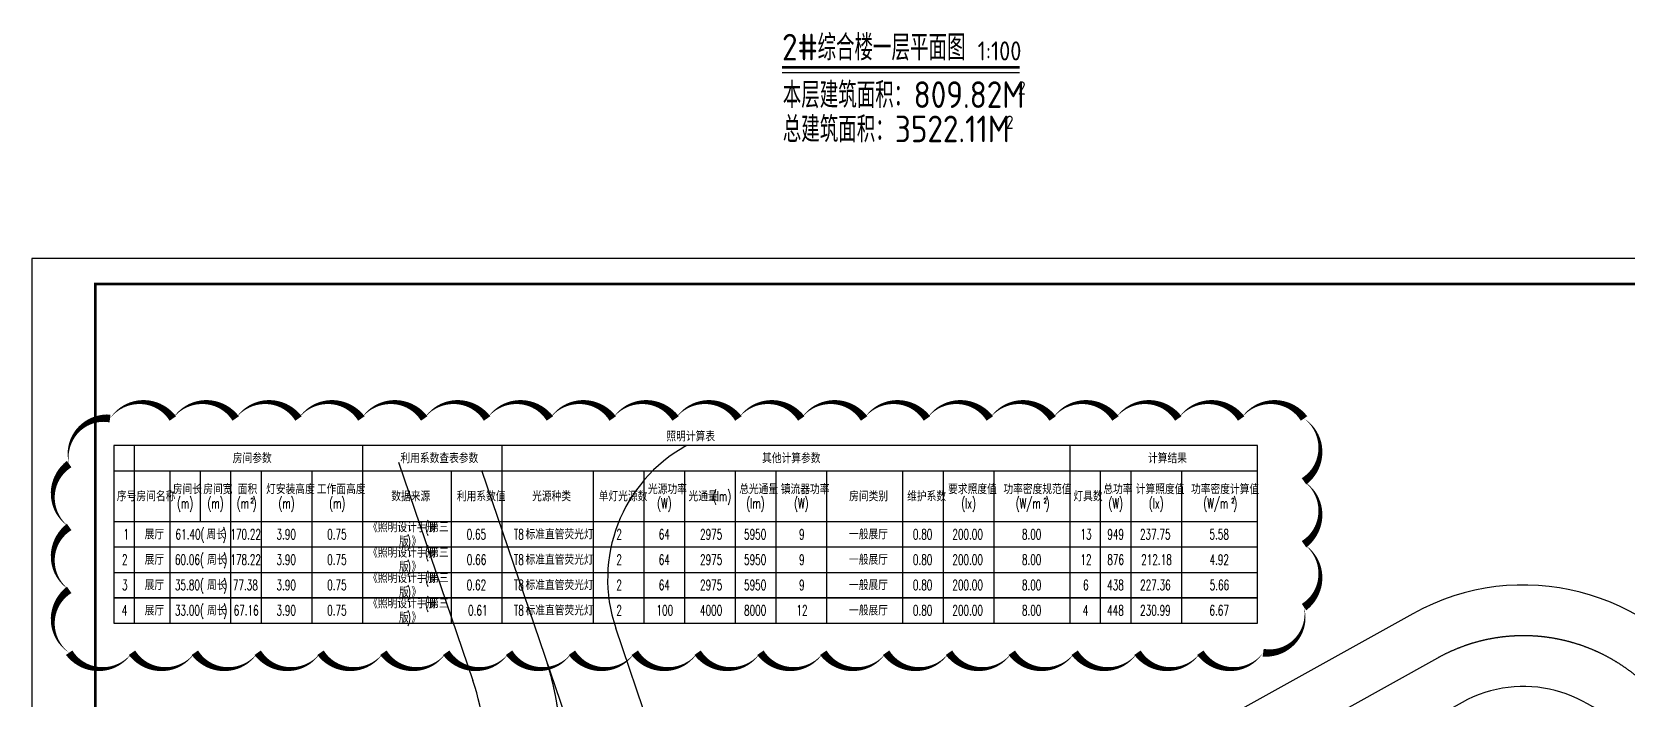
# Model space of a CAD drawing. Extents: x -9422388 to 15610651, y -1992469 to 953794.
# Drawn here: x -2997074 to -2934157, y -182733 to -156438 of the extents above; entities that cross this region are included whole.
import ezdxf

# ---------------------------------------------------------------- set-up
doc = ezdxf.new("R2010")
doc.units = 0
doc.header["$LTSCALE"] = 1000
doc.linetypes.add('DASH', pattern=[0.35, 0.25, -0.1])
for name, color, linetype in [('A-ANNO-IDEN', 3, 'Continuous'), ('PUB_TITLE', 4, 'Continuous'), ('S-批注', 6, 'Continuous'), ('TEL_TAB', 7, 'Continuous'), ('道路', 4, 'Continuous')]:
    doc.layers.add(name, color=color, linetype=linetype)
doc.styles.add('_TEL_DIM', font='SIMPLEX', dxfattribs={"width": 0.8, "height": 3.5, "bigfont": 'HZTXT'})
doc.styles.get("Standard").update_dxf_attribs({"font": 'gbenor.shx', "bigfont": 'gbcbig.shx'})

# ---------------------------------------------------------------- blocks, each defined once
blk = doc.blocks.new('A$C75680FEE')
at = {"layer": '道路', "color": 0, "linetype": 'Continuous'}
for p, q in [((76.877, 39.393), (76.931, 39.432)), ((65.686, 37.473), (69.575, 29.255)), ((106.114, 36.076), (90.114, 24.649)), ((120.239, 32.047), (118.365, 34.384)), ((76.749, 28.123), (74.941, 31.944)), ((73.493, 12.818), (114.241, 17.473)), ((63.489, 16.641), (62.97, 16.52))]:
    blk.add_line(p, q, dxfattribs=at)
at = {"layer": '道路', "color": 0, "linetype": 'DASH', "ltscale": 5}
for p, q in [((74.114, 26.677), (68.988, 37.509)), ((107.277, 34.448), (90.45, 22.431)), ((118.679, 30.796), (116.805, 33.132)), ((64.557, 13.81), (114.014, 19.46)), ((63.653, 13.599), (64.172, 13.72))]:
    blk.add_line(p, q, dxfattribs=at)
at = {"layer": '道路', "color": 0, "linetype": 'Continuous', "flags": 128}
blk.add_lwpolyline([(117.119, 29.544), (115.245, 31.881, 0.397913), (108.439, 32.821), (94.752, 23.046, 0.774175), (96.141, 19.432), (113.787, 21.447, 0.590353), (117.119, 29.544)], format="xyb", dxfattribs=at)
blk.add_lwpolyline([(73.493, 12.818), (64.336, 10.678)], dxfattribs=at)
at = {"layer": '道路', "color": 0, "linetype": 'Continuous'}
for centre, radius, start, end in [((80.364, 34.51), 6, 125.53299, 205.32708), ((111.345, 28.752), 9, 38.73998, 125.53299), ((113.22, 26.415), 9, 276.51754, 38.73998), ((61.44, 25.405), 9, 283.15611, 25.32708), ((84.884, 31.973), 9, 205.32708, 305.53299)]:
    blk.add_arc(centre, radius, start, end, dxfattribs=at)
at = {"layer": '道路', "color": 0, "linetype": 'DASH', "ltscale": 5}
for centre, radius, start, end in [((111.345, 28.752), 7, 38.73998, 125.53299), ((61.44, 25.405), 12, 283.15611, 25.32708), ((113.22, 26.415), 7, 276.51754, 38.73998), ((84.057, 31.383), 11, 205.32708, 305.53299)]:
    blk.add_arc(centre, radius, start, end, dxfattribs=at)
blk = doc.blocks.new('76867')
at = {"color": 8, "xscale": 1000, "yscale": 1000, "zscale": 1000, "rotation": 353.4824571599657}
blk.add_blockref('A$C75680FEE', (1294816.3, -191580), dxfattribs=at)

msp = doc.modelspace()

# ---------------------------------------------------------------- linework, layer by layer
at = {"layer": 'A-ANNO-IDEN', "color": 8, "const_width": 105}
msp.add_lwpolyline([(-2967486.54355, -157828.47131), (-2958120.41313, -157828.47131)], dxfattribs=at)
at = {"layer": 'A-ANNO-IDEN', "color": 8}
msp.add_lwpolyline([(-2967486.54355, -158038.47131), (-2958120.41313, -158038.47131)], dxfattribs=at)
at = {"layer": 'PUB_TITLE'}
msp.add_lwpolyline([(-2997074.25692, -224769.87898), (-2891974.25692, -224769.87898), (-2891974.25692, -165369.87898), (-2997074.25692, -165369.87898)], close=True, dxfattribs=at)
at = {"layer": 'PUB_TITLE', "const_width": 100}
msp.add_lwpolyline([(-2994574.25692, -223769.87898), (-2892974.25692, -223769.87898), (-2892974.25692, -166369.87898), (-2994574.25692, -166369.87898)], close=True, dxfattribs=at)
at = {"layer": 'S-批注', "color": 6}
msp.add_lwpolyline([(-2993126.14835, -180906.78914, 309.82828, 0, 0.52056705), (-2990647.52213, -180906.78914, 309.82828, 0, 0.52056705), (-2988168.89591, -180906.78914, 309.82828, 0, 0.52056705), (-2985690.26969, -180906.78914, 309.82828, 0, 0.52056705), (-2983211.64348, -180906.78914, 309.82828, 0, 0.52056705), (-2980733.01726, -180906.78914, 309.82828, 0, 0.52056705), (-2978254.39104, -180906.78914, 309.82828, 0, 0.52056705), (-2975775.76482, -180906.78914, 309.82828, 0, 0.52056705), (-2973297.1386, -180906.78914, 309.82828, 0, 0.52056705), (-2970818.51239, -180906.78914, 309.82828, 0, 0.52056705), (-2968339.88617, -180906.78914, 309.82828, 0, 0.52056705), (-2965861.25995, -180906.78914, 309.82828, 0, 0.52056705), (-2963382.63373, -180906.78914, 309.82828, 0, 0.52056705), (-2960904.00751, -180906.78914, 309.82828, 0, 0.52056705), (-2958425.3813, -180906.78914, 309.82828, 0, 0.52056705), (-2955946.75508, -180906.78914, 309.82828, 0, 0.52056705), (-2953468.12886, -180906.78914, 309.82828, 0, 0.52056705), (-2950989.50264, -180906.78914, 309.82828, 0, 0.52056705), (-2948510.87642, -180906.78914, 309.82828, 0, 0.52056705), (-2946899.68573, -179109.6026, 309.82828, 0, 0.52056705), (-2946899.68573, -176630.97638, 309.82828, 0, 0.52056705), (-2946899.68573, -174152.35016, 309.82828, 0, 0.52056705), (-2946899.68573, -171673.72395, 309.82828, 0, 0.52056705), (-2949378.31195, -171673.72395, 309.82828, 0, 0.52056705), (-2951856.93817, -171673.72395, 309.82828, 0, 0.52056705), (-2954335.56439, -171673.72395, 309.82828, 0, 0.52056705), (-2956814.19061, -171673.72395, 309.82828, 0, 0.52056705), (-2959292.81682, -171673.72395, 309.82828, 0, 0.52056705), (-2961771.44304, -171673.72395, 309.82828, 0, 0.52056705), (-2964250.06926, -171673.72395, 309.82828, 0, 0.52056705), (-2966728.69548, -171673.72395, 309.82828, 0, 0.52056705), (-2969207.3217, -171673.72395, 309.82828, 0, 0.52056705), (-2971685.94791, -171673.72395, 309.82828, 0, 0.52056705), (-2974164.57413, -171673.72395, 309.82828, 0, 0.52056705), (-2976643.20035, -171673.72395, 309.82828, 0, 0.52056705), (-2979121.82657, -171673.72395, 309.82828, 0, 0.52056705), (-2981600.45279, -171673.72395, 309.82828, 0, 0.52056705), (-2984079.079, -171673.72395, 309.82828, 0, 0.52056705), (-2986557.70522, -171673.72395, 309.82828, 0, 0.52056705), (-2989036.33144, -171673.72395, 309.82828, 0, 0.52056705), (-2991514.95766, -171673.72395, 309.82828, 0, 0.52056705), (-2993993.58388, -171673.72395, 309.82828, 0, 0.52056705), (-2995604.77457, -173470.91048, 309.82828, 0, 0.52056705), (-2995604.77457, -175949.5367, 309.82828, 0, 0.52056705), (-2995604.77457, -178428.16292, 309.82828, 0, 0.52056705), (-2995604.77457, -180906.78914, 309.82828, 0, 0.52056705)], format="xyseb", close=True, dxfattribs=at)
at = {"layer": 'TEL_TAB'}
for points in [[(-2993836.47385, -178737.97263), (-2948736.47385, -178737.97263), (-2948736.47385, -172737.97263), (-2993836.47385, -172737.97263)], [(-2993836.47385, -179737.97263), (-2948736.47385, -179737.97263), (-2948736.47385, -178737.97263), (-2993836.47385, -178737.97263)]]:
    msp.add_lwpolyline(points, close=True, dxfattribs=at)
for points in [[(-2993036.47385, -172737.97263), (-2993036.47385, -178737.97263)], [(-2984036.47385, -172737.97263), (-2984036.47385, -178737.97263)], [(-2978536.47385, -172737.97263), (-2978536.47385, -178737.97263)], [(-2956136.47385, -172737.97263), (-2956136.47385, -178737.97263)], [(-2993836.47385, -173737.97263), (-2948736.47385, -173737.97263)], [(-2991636.47385, -173737.97263), (-2991636.47385, -178737.97263)], [(-2990436.47385, -173737.97263), (-2990436.47385, -175737.97263)], [(-2989236.47385, -173737.97263), (-2989236.47385, -178737.97263)], [(-2988036.47385, -173737.97263), (-2988036.47385, -178737.97263)], [(-2986036.47385, -173737.97263), (-2986036.47385, -178737.97263)], [(-2980536.47385, -173737.97263), (-2980536.47385, -178737.97263)], [(-2974936.47385, -173737.97263), (-2974936.47385, -178737.97263)], [(-2972936.47385, -173737.97263), (-2972936.47385, -178737.97263)], [(-2971336.47385, -173737.97263), (-2971336.47385, -178737.97263)], [(-2969336.47385, -173737.97263), (-2969336.47385, -178737.97263)], [(-2967736.47385, -173737.97263), (-2967736.47385, -178737.97263)], [(-2965736.47385, -173737.97263), (-2965736.47385, -178737.97263)], [(-2962736.47385, -173737.97263), (-2962736.47385, -178737.97263)], [(-2961136.47385, -173737.97263), (-2961136.47385, -178737.97263)], [(-2959136.47385, -173737.97263), (-2959136.47385, -178737.97263)], [(-2954936.47385, -173737.97263), (-2954936.47385, -178737.97263)], [(-2953736.47385, -173737.97263), (-2953736.47385, -178737.97263)], [(-2951736.47385, -173737.97263), (-2951736.47385, -178737.97263)], [(-2993836.47385, -175737.97263), (-2948736.47385, -175737.97263)], [(-2993836.47385, -176737.97263), (-2948736.47385, -176737.97263)], [(-2993836.47385, -177737.97263), (-2948736.47385, -177737.97263)], [(-2993836.47385, -178737.97263), (-2948736.47385, -178737.97263)], [(-2993036.47385, -178737.97263), (-2993036.47385, -179737.97263)], [(-2991636.47385, -178737.97263), (-2991636.47385, -179737.97263)], [(-2989236.47385, -178737.97263), (-2989236.47385, -179737.97263)], [(-2988036.47385, -178737.97263), (-2988036.47385, -179737.97263)], [(-2986036.47385, -178737.97263), (-2986036.47385, -179737.97263)], [(-2984036.47385, -178737.97263), (-2984036.47385, -179737.97263)], [(-2980536.47385, -178737.97263), (-2980536.47385, -179737.97263)], [(-2978536.47385, -178737.97263), (-2978536.47385, -179737.97263)], [(-2974936.47385, -178737.97263), (-2974936.47385, -179737.97263)], [(-2972936.47385, -178737.97263), (-2972936.47385, -179737.97263)], [(-2971336.47385, -178737.97263), (-2971336.47385, -179737.97263)], [(-2969336.47385, -178737.97263), (-2969336.47385, -179737.97263)], [(-2967736.47385, -178737.97263), (-2967736.47385, -179737.97263)], [(-2965736.47385, -178737.97263), (-2965736.47385, -179737.97263)], [(-2962736.47385, -178737.97263), (-2962736.47385, -179737.97263)], [(-2961136.47385, -178737.97263), (-2961136.47385, -179737.97263)], [(-2959136.47385, -178737.97263), (-2959136.47385, -179737.97263)], [(-2956136.47385, -178737.97263), (-2956136.47385, -179737.97263)], [(-2954936.47385, -178737.97263), (-2954936.47385, -179737.97263)], [(-2953736.47385, -178737.97263), (-2953736.47385, -179737.97263)], [(-2951736.47385, -178737.97263), (-2951736.47385, -179737.97263)]]:
    msp.add_lwpolyline(points, dxfattribs=at)

# ---------------------------------------------------------------- block references
at = {"color": 8}
msp.add_blockref('76867', (-4346943.90775, -11585.92463), dxfattribs=at)

# ---------------------------------------------------------------- texts
at = {"layer": 'A-ANNO-IDEN', "color": 7}
for s, height, p in [('2#', 1050, (-2967486.54355, -157562.62025)), ('综合楼一层平面图', 1012.765957, (-2966086.54355, -157562.62025)), ('1:100', 750, (-2959770.90525, -157562.62025))]:
    msp.add_text(s, height=height, dxfattribs=at).set_placement(p)
at = {"layer": 'A-ANNO-IDEN', "color": 8}
for s, height, p in [('本层建筑面积：', 1012.765957, (-2967458.28218, -159434.46025)), ('809.82M', 1050, (-2962297.64388, -159434.46025)), ('2', 525, (-2958182.08634, -158909.46025)), ('总建筑面积：', 1012.765957, (-2967458.28218, -160786.47453)), ('3522.11M', 1050, (-2963034.87792, -160786.47453)), ('2', 525, (-2958659.87792, -160261.47453))]:
    msp.add_text(s, height=height, dxfattribs=at).set_placement(p)
at = {"layer": 'TEL_TAB', "style": '_TEL_DIM'}
for s, height, width, p in [('照明计算表', 400, 0.8, (-2972048.67857, -172577.97263)), ('房间参数', 400, 0.8, (-2989152.53684, -173437.97263)), ('利用系数查表参数', 400, 0.8, (-2982540.01716, -173437.97263)), ('其他计算参数', 400, 0.8, (-2968275.05653, -173437.97263)), ('计算结果', 400, 0.8, (-2953053.79668, -173437.97263)), ('房间长', 400, 0.8, (-2991516.47385, -174657.97263)), ('房间宽', 400, 0.8, (-2990316.47385, -174657.97263)), ('面积', 400, 0.8, (-2988956.47385, -174657.97263)), ('灯安装高度', 400, 0.8, (-2987836.47385, -174657.97263)), ('工作面高度', 400, 0.8, (-2985836.47385, -174657.97263)), ('光源功率', 400, 0.8, (-2972776.47385, -174657.97263)), ('总光通量', 400, 0.8, (-2969176.47385, -174657.97263)), ('镇流器功率', 400, 0.8, (-2967536.47385, -174657.97263)), ('要求照度值', 400, 0.8, (-2960936.47385, -174657.97263)), ('功率密度规范值', 400, 0.8, (-2958756.47385, -174657.97263)), ('总功率', 400, 0.8, (-2954816.47385, -174657.97263)), ('计算照度值', 400, 0.8, (-2953536.47385, -174657.97263)), ('功率密度计算值', 400, 0.8, (-2951356.47385, -174657.97263)), ('序号', 400, 0.8, (-2993724.97779, -174937.97263)), ('房间名称', 400, 0.8, (-2992951.277, -174937.97263)), ('(m)', 400, 0.64, (-2991347.33099, -175217.97263)), ('(m)', 400, 0.64, (-2990147.33099, -175217.97263)), ('(m', 400, 0.64, (-2988989.99766, -175217.97263)), ('2', 200, 0.64, (-2988453.61671, -175017.97263)), (')', 400, 0.64, (-2988368.28337, -175217.97263)), ('(m)', 400, 0.64, (-2987347.33099, -175217.97263)), ('(m)', 400, 0.64, (-2985347.33099, -175217.97263)), ('数据来源', 400, 0.8, (-2982898.75731, -174937.97263)), ('利用系数值', 400, 0.8, (-2980312.53684, -174937.97263)), ('光源种类', 400, 0.8, (-2977343.71794, -174937.97263)), ('单灯光源数', 400, 0.8, (-2974717.57621, -174937.97263)), ('(W)', 400, 0.64, (-2972410.75956, -175217.97263)), ('光通量', 400, 0.8, (-2971176.0929, -174937.97263)), ('(lm)', 400, 0.64, (-2970216.0929, -174937.97263)), ('(lm)', 400, 0.64, (-2968896.0929, -175217.97263)), ('(W)', 400, 0.64, (-2967010.75956, -175217.97263)), ('房间类别', 400, 0.8, (-2964841.19826, -174937.97263)), ('维护系数', 400, 0.8, (-2962552.53684, -174937.97263)), ('(lx)', 400, 0.64, (-2960416.8548, -175217.97263)), ('(W/m', 400, 0.64, (-2958270.37861, -175217.97263)), ('2', 200, 0.64, (-2957173.23575, -175017.97263)), (')', 400, 0.64, (-2957087.90242, -175217.97263)), ('灯具数', 400, 0.8, (-2955995.05653, -174937.97263)), ('(W)', 400, 0.64, (-2954610.75956, -175217.97263)), ('(lx)', 400, 0.64, (-2953016.8548, -175217.97263)), ('(W/m', 400, 0.64, (-2950870.37861, -175217.97263)), ('2', 200, 0.64, (-2949773.23575, -175017.97263)), (')', 400, 0.64, (-2949687.90242, -175217.97263)), ('1', 400, 0.64, (-2993466.95004, -176437.97263)), ('展厅', 400, 0.8, (-2992627.49747, -176437.97263)), ('61.40(', 400, 0.64, (-2991408.66433, -176437.97263)), ('周长', 400, 0.8, (-2990189.61671, -176437.97263)), (')', 400, 0.64, (-2989549.61671, -176437.97263)), ('170.22', 400, 0.64, (-2989245.99766, -176437.97263)), ('3.90', 400, 0.64, (-2987426.56909, -176437.97263)), ('0.75', 400, 0.64, (-2985426.56909, -176437.97263)), ('《照明设计手册', 400, 0.8, (-2983811.80718, -176157.97263)), ('(', 400, 0.64, (-2981571.80718, -176157.97263)), ('第三', 400, 0.8, (-2981401.14052, -176157.97263)), ('0.65', 400, 0.64, (-2979926.56909, -176437.97263)), ('T8', 400, 0.64, (-2978067.93542, -176437.97263)), ('标准直管荧光灯', 400, 0.8, (-2977604.69732, -176437.97263)), ('2', 400, 0.64, (-2974021.80718, -176437.97263)), ('64', 400, 0.64, (-2972349.80718, -176437.97263)), ('2975', 400, 0.64, (-2970723.01753, -176437.97263)), ('5950', 400, 0.64, (-2968987.52147, -176437.97263)), ('9', 400, 0.64, (-2966815.71194, -176437.97263)), ('一般展厅', 400, 0.8, (-2964846.23763, -176437.97263)), ('0.80', 400, 0.64, (-2962326.56909, -176437.97263)), ('200.00', 400, 0.64, (-2960770.37861, -176437.97263)), ('8.00', 400, 0.64, (-2958026.56909, -176437.97263)), ('13', 400, 0.64, (-2955719.33099, -176437.97263)), ('949', 400, 0.64, (-2954659.52147, -176437.97263)), ('237.75', 400, 0.64, (-2953370.37861, -176437.97263)), ('5.58', 400, 0.64, (-2950626.56909, -176437.97263)), ('《照明设计手册', 400, 0.8, (-2983811.80718, -177157.97263)), ('版', 400, 0.8, (-2982594.79931, -176717.97263)), (')', 400, 0.64, (-2982274.79931, -176717.97263)), ('》', 400, 0.8, (-2982104.13264, -176717.97263)), ('(', 400, 0.64, (-2981571.80718, -177157.97263)), ('第三', 400, 0.8, (-2981401.14052, -177157.97263)), ('2', 400, 0.64, (-2993521.80718, -177437.97263)), ('展厅', 400, 0.8, (-2992627.49747, -177437.97263)), ('60.06(', 400, 0.64, (-2991433.04528, -177437.97263)), ('周长', 400, 0.8, (-2990165.23575, -177437.97263)), (')', 400, 0.64, (-2989525.23575, -177437.97263)), ('178.22', 400, 0.64, (-2989245.99766, -177437.97263)), ('3.90', 400, 0.64, (-2987426.56909, -177437.97263)), ('0.75', 400, 0.64, (-2985426.56909, -177437.97263)), ('版', 400, 0.8, (-2982594.79931, -177717.97263)), (')', 400, 0.64, (-2982274.79931, -177717.97263)), ('》', 400, 0.8, (-2982104.13264, -177717.97263)), ('0.66', 400, 0.64, (-2979920.47385, -177437.97263)), ('T8', 400, 0.64, (-2978067.93542, -177437.97263)), ('标准直管荧光灯', 400, 0.8, (-2977604.69732, -177437.97263)), ('2', 400, 0.64, (-2974021.80718, -177437.97263)), ('64', 400, 0.64, (-2972349.80718, -177437.97263)), ('2975', 400, 0.64, (-2970723.01753, -177437.97263)), ('5950', 400, 0.64, (-2968987.52147, -177437.97263)), ('9', 400, 0.64, (-2966815.71194, -177437.97263)), ('一般展厅', 400, 0.8, (-2964846.23763, -177437.97263)), ('0.80', 400, 0.64, (-2962326.56909, -177437.97263)), ('200.00', 400, 0.64, (-2960770.37861, -177437.97263)), ('8.00', 400, 0.64, (-2958026.56909, -177437.97263)), ('12', 400, 0.64, (-2955719.33099, -177437.97263)), ('876', 400, 0.64, (-2954659.52147, -177437.97263)), ('212.18', 400, 0.64, (-2953321.61671, -177437.97263)), ('4.92', 400, 0.64, (-2950626.56909, -177437.97263)), ('3', 400, 0.64, (-2993521.80718, -178437.97263)), ('展厅', 400, 0.8, (-2992627.49747, -178437.97263)), ('35.80(', 400, 0.64, (-2991433.04528, -178437.97263)), ('周长', 400, 0.8, (-2990165.23575, -178437.97263)), (')', 400, 0.64, (-2989525.23575, -178437.97263)), ('77.38', 400, 0.64, (-2989148.47385, -178437.97263)), ('3.90', 400, 0.64, (-2987426.56909, -178437.97263)), ('0.75', 400, 0.64, (-2985426.56909, -178437.97263)), ('《照明设计手册', 400, 0.8, (-2983811.80718, -178157.97263)), ('(', 400, 0.64, (-2981571.80718, -178157.97263)), ('第三', 400, 0.8, (-2981401.14052, -178157.97263)), ('0.62', 400, 0.64, (-2979926.56909, -178437.97263)), ('T8', 400, 0.64, (-2978067.93542, -178437.97263)), ('标准直管荧光灯', 400, 0.8, (-2977604.69732, -178437.97263)), ('2', 400, 0.64, (-2974021.80718, -178437.97263)), ('64', 400, 0.64, (-2972349.80718, -178437.97263)), ('2975', 400, 0.64, (-2970723.01753, -178437.97263)), ('5950', 400, 0.64, (-2968987.52147, -178437.97263)), ('9', 400, 0.64, (-2966815.71194, -178437.97263)), ('一般展厅', 400, 0.8, (-2964846.23763, -178437.97263)), ('0.80', 400, 0.64, (-2962326.56909, -178437.97263)), ('200.00', 400, 0.64, (-2960770.37861, -178437.97263)), ('8.00', 400, 0.64, (-2958026.56909, -178437.97263)), ('6', 400, 0.64, (-2955615.71194, -178437.97263)), ('438', 400, 0.64, (-2954665.61671, -178437.97263)), ('227.36', 400, 0.64, (-2953364.28337, -178437.97263)), ('5.66', 400, 0.64, (-2950620.47385, -178437.97263)), ('版', 400, 0.8, (-2982594.79931, -178717.97263)), (')', 400, 0.64, (-2982274.79931, -178717.97263)), ('》', 400, 0.8, (-2982104.13264, -178717.97263)), ('(', 400, 0.64, (-2981571.80718, -179157.97263)), ('4', 400, 0.64, (-2993527.90242, -179437.97263)), ('展厅', 400, 0.8, (-2992627.49747, -179437.97263)), ('33.00(', 400, 0.64, (-2991433.04528, -179437.97263)), ('周长', 400, 0.8, (-2990165.23575, -179437.97263)), (')', 400, 0.64, (-2989525.23575, -179437.97263)), ('67.16', 400, 0.64, (-2989117.99766, -179437.97263)), ('3.90', 400, 0.64, (-2987426.56909, -179437.97263)), ('0.75', 400, 0.64, (-2985426.56909, -179437.97263)), ('《照明设计手册', 400, 0.8, (-2983811.80718, -179157.97263)), ('版', 400, 0.8, (-2982594.79931, -179717.97263)), (')', 400, 0.64, (-2982274.79931, -179717.97263)), ('》', 400, 0.8, (-2982104.13264, -179717.97263)), ('第三', 400, 0.8, (-2981401.14052, -179157.97263)), ('0.61', 400, 0.64, (-2979871.71194, -179437.97263)), ('T8', 400, 0.64, (-2978067.93542, -179437.97263)), ('标准直管荧光灯', 400, 0.8, (-2977604.69732, -179437.97263)), ('2', 400, 0.64, (-2974021.80718, -179437.97263)), ('100', 400, 0.64, (-2972441.23575, -179437.97263)), ('4000', 400, 0.64, (-2970723.01753, -179437.97263)), ('8000', 400, 0.64, (-2968987.52147, -179437.97263)), ('12', 400, 0.64, (-2966919.33099, -179437.97263)), ('一般展厅', 400, 0.8, (-2964846.23763, -179437.97263)), ('0.80', 400, 0.64, (-2962326.56909, -179437.97263)), ('200.00', 400, 0.64, (-2960770.37861, -179437.97263)), ('8.00', 400, 0.64, (-2958026.56909, -179437.97263)), ('4', 400, 0.64, (-2955627.90242, -179437.97263)), ('448', 400, 0.64, (-2954665.61671, -179437.97263)), ('230.99', 400, 0.64, (-2953364.28337, -179437.97263)), ('6.67', 400, 0.64, (-2950626.56909, -179437.97263))]:
    msp.add_text(s, height=height, dxfattribs=dict(at, width=width)).set_placement(p)

doc.saveas('drawing.dxf')
